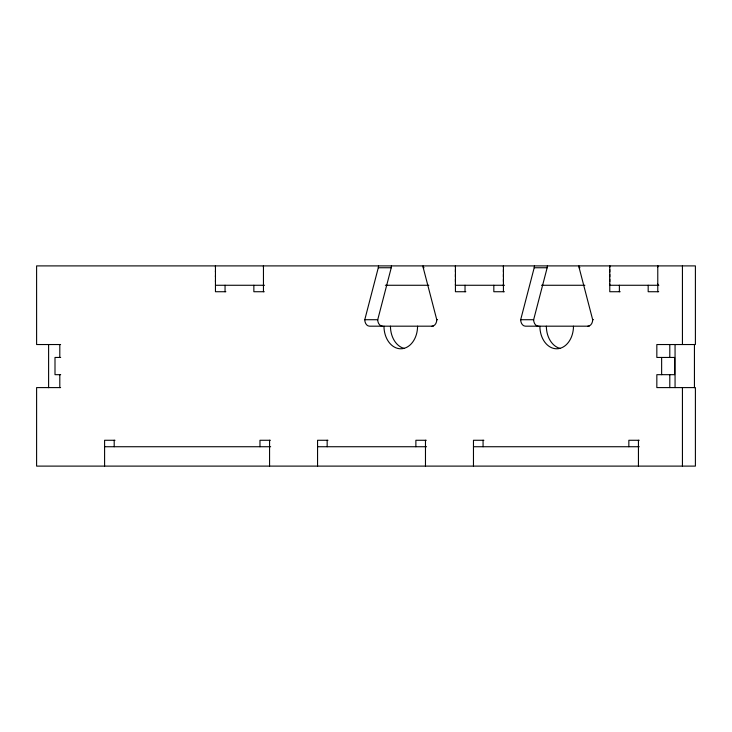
<?xml version="1.0" encoding="UTF-8"?>
<svg xmlns="http://www.w3.org/2000/svg" width="732" height="732" viewBox="0 0 732 732"><rect width="100%" height="100%" fill="white"/><g stroke="black" fill="none" stroke-linecap="round" stroke-linejoin="round"><path stroke-width="1.1" d="M59.795 357.454L59.804 344.534M215.455 267.107L215.455 265.899L215.455 291.729L225.868 291.729M215.455 281.637L215.455 280.429M215.455 276.797L215.455 275.589M215.455 271.956L215.455 270.739M263.456 267.107L263.456 265.899L263.456 291.729M455.432 284.062L455.432 291.729L465.845 291.729M455.432 279.221L455.432 281.637M455.432 274.372L455.432 276.797M455.432 269.532L455.432 271.956M503.424 291.729L503.424 284.062M503.424 279.221L503.424 281.637M503.424 274.372L503.424 276.797M503.424 269.532L503.424 271.956M609.774 284.062L609.774 291.729L620.187 291.729M609.774 279.221L609.774 281.637M609.774 274.372L609.774 276.797M609.774 269.532L609.774 271.956M657.775 291.729L657.775 284.062M669.798 387.594L669.798 374.674M433.225 326.179L369.568 326.179A6.46 4.804 90 0 1 364.774 319.719L378.288 267.747A6.46 4.804 -90 0 0 378.49 265.899M382.534 326.179A6.46 4.804 -90 0 1 377.73 319.719L391.254 267.747A6.46 4.804 90 0 0 391.455 265.899M589.141 326.179L525.475 326.179A6.46 4.804 -90 0 1 520.681 319.719L534.195 267.747A6.46 4.804 -90 0 0 534.397 265.899M538.441 326.179A6.46 4.804 -90 0 1 533.646 319.719L547.161 267.747A6.46 4.804 90 0 0 547.362 265.899M378.288 267.747L391.254 267.747M423.041 265.899A6.46 4.804 -90 0 0 423.242 267.747L424.057 267.747M534.195 267.747L547.161 267.747M578.948 265.899A6.46 4.804 90 0 0 579.149 267.747L579.964 267.747M215.455 285.27L264.536 285.27M385.361 285.27L428.833 285.27M504.504 285.27L455.432 285.27L455.432 265.899L455.432 267.107M541.488 285.27L584.868 285.27M658.855 285.27L609.774 285.27L609.774 265.899L609.774 267.107M264.261 291.729L253.858 291.729L253.858 285.27M504.366 291.729L493.826 291.729L493.826 285.27M658.708 291.729L648.177 291.729L648.177 285.27M364.774 319.719L377.73 319.719M431.962 326.179A6.46 4.804 90 0 0 436.766 319.719L437.571 319.719M520.681 319.719L533.646 319.719M587.869 326.179A6.46 4.804 90 0 0 592.673 319.719L593.478 319.719M60.61 344.534L36.609 344.534L36.6 265.899L695.4 265.899L695.4 344.534L656.833 344.534L656.842 357.454L674.593 357.454L674.593 374.674L656.842 374.674L656.833 387.594L695.4 387.594L695.4 466.11L36.6 466.11L36.609 387.594L60.61 387.594M60.674 357.454L55.001 357.454L55.001 374.674L60.674 374.674M115.006 440.271L104.594 440.271L104.594 466.11M270.373 440.271L259.97 440.271L259.97 446.73M327.973 440.271L317.56 440.271L317.56 466.11M426.28 440.271L415.877 440.271L415.877 446.73M483.879 440.271L473.467 440.271L473.467 466.11M639.246 440.271L628.843 440.271L628.843 446.73M104.594 446.73L270.648 446.73M317.56 446.73L426.555 446.73M473.467 446.73L639.246 446.73M579.149 267.747L592.673 319.719M423.242 267.747L436.766 319.719M669.798 344.534L669.798 357.454M657.775 267.107L657.775 265.899L657.775 285.27M503.424 267.107L503.424 265.899L503.424 285.27M59.795 374.674L59.804 387.594M694.439 344.534L694.439 387.704M682.434 265.899L682.434 344.534M682.434 387.594L682.434 466.11M675.06 344.534L675.06 387.594M661.637 357.454L661.637 374.674M638.441 440.271L638.441 466.11M619.382 285.27L619.382 291.729M483.065 440.271L483.065 446.73M465.03 285.27L465.03 291.729M425.475 440.271L425.475 466.11M327.158 440.271L327.158 446.73M269.568 440.271L269.568 466.11M225.053 285.27L225.053 291.729M114.192 440.271L114.192 446.73M48.605 344.534L48.605 387.704M417.56 326.179A22.601 16.799 90 0 1 400.77 348.78A22.601 16.799 90 0 1 383.971 326.179M573.476 326.179A22.601 16.799 -90 0 1 556.677 348.78A22.601 16.799 -90 0 1 539.877 326.179M404.192 348.405A22.601 16.799 90 0 1 390.449 326.179M560.099 348.405A22.601 16.799 -90 0 1 546.356 326.179"/></g></svg>
